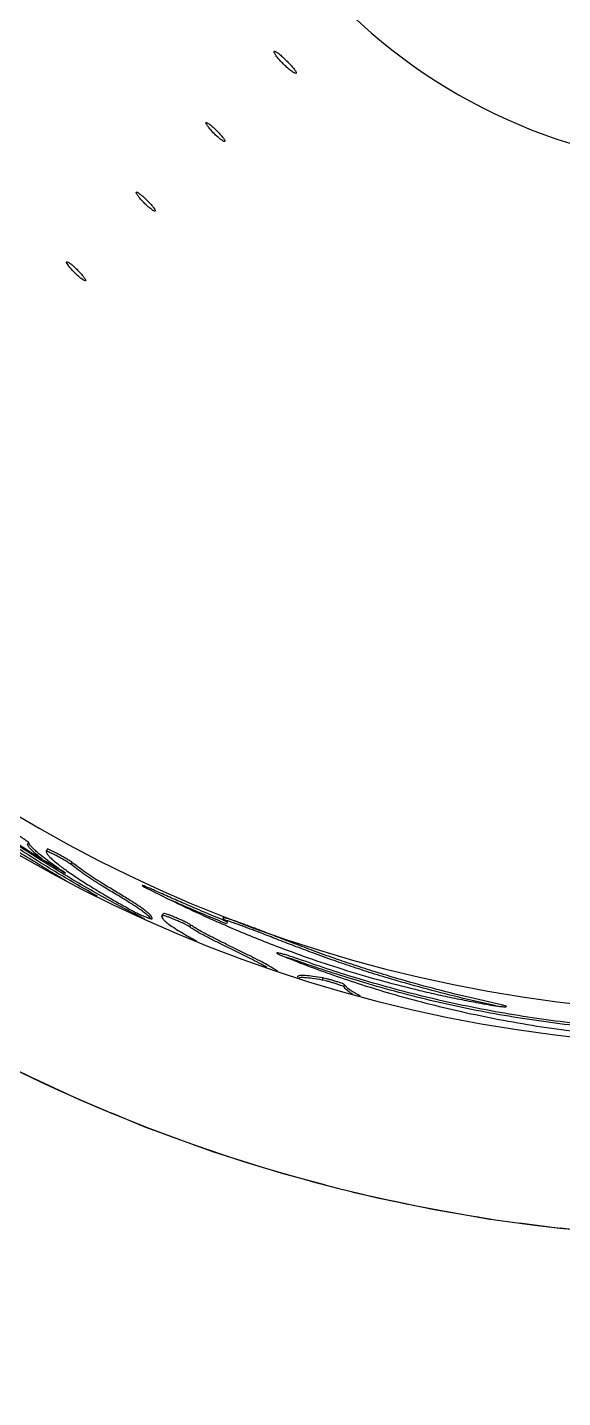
# Model space of a CAD drawing. Header units: millimetres. Extents: x 8 to 867, y 8 to 585.
# Drawn here: x 101.45 to 113.48, y 504.7 to 535.52 of the extents above; entities that cross this region are included whole.
import ezdxf

# ---------------------------------------------------------------- set-up
doc = ezdxf.new("R2010")
doc.units = ezdxf.units.MM
doc.linetypes.add('HIDDEN', pattern=[1.905, 1.27, -0.635])
doc.layers.add('HIDDEN', color=3, linetype='HIDDEN')
doc.layers.add('OUTLINE', color=7, linetype='Continuous', lineweight=25)

msp = doc.modelspace()

# ---------------------------------------------------------------- linework, layer by layer
at = {"layer": 'HIDDEN'}
for centre, radius, start, end in [((117.35918, 544.85491), 36.55, 160.837805, 41.319569), ((117.35918, 544.8549), 36.55, 224.999997, 315.000003), ((117.35918, 544.85491), 46, 228.184968, 266.815034)]:
    msp.add_arc(centre, radius, start, end, dxfattribs=at)
at = {"layer": 'OUTLINE'}
for p, q in [((101.47296, 517.19417), (101.448, 517.15072)), ((102.445, 516.7466), (102.42151, 516.70234)), ((104.4933, 515.54585), (104.46039, 515.5093)), ((105.11172, 515.33928), (105.09251, 515.293)), ((105.93839, 515.4075), (105.9203, 515.36084)), ((108.08831, 514.1432), (108.07383, 514.09522)), ((108.57848, 513.98966), (108.56477, 513.94147)), ((111.98521, 513.51434), (111.34626, 513.65879)), ((112.0391, 513.55346), (111.36061, 513.70684))]:
    msp.add_line(p, q, dxfattribs=at)
for centre, radius, start, end in [((117.35918, 544.85491), 32.24671, 180.000003, 359.999997), ((117.35919, 544.85491), 31.5, 180.201889, 269.999995), ((117.35918, 544.85491), 12.5, 180, 360), ((117.35918, 544.8549), 36.55, 224.999997, 315.000003)]:
    msp.add_arc(centre, radius, start, end, dxfattribs=at)
for points, knots in [([(106.9938, 534.96929), (106.9971, 534.96065), (107.00886, 534.92995), (107.04735, 534.87645), (107.10538, 534.80301), (107.17944, 534.72242), (107.26063, 534.64348), (107.33775, 534.57461), (107.40931, 534.5245), (107.44964, 534.49359), (107.49892, 534.48529), (107.48251, 534.53498), (107.45086, 534.57518), (107.39537, 534.64642), (107.32451, 534.72272), (107.2444, 534.80383), (107.16653, 534.87632), (107.09284, 534.93837), (107.04783, 534.96929), (106.99749, 534.99845), (106.99479, 534.97713), (106.9938, 534.96929)], [0, 0, 0, 0, 0.01928595, 0.06853093, 0.13626827, 0.21526969, 0.29689122, 0.37221272, 0.43308031, 0.47318422, 0.49050203, 0.5094056, 0.55133801, 0.61372399, 0.69000982, 0.77177915, 0.84995518, 0.91593717, 0.96267438, 0.98628142, 1, 1, 1, 1]), ([(105.56994, 533.3239), (105.55746, 533.33362), (105.53069, 533.35447), (105.50281, 533.37543), (105.45988, 533.39188), (105.46439, 533.35042), (105.49159, 533.31639), (105.53336, 533.25594), (105.59226, 533.1903), (105.65978, 533.12027), (105.72839, 533.05773), (105.79293, 533.00297), (105.83841, 532.97701), (105.87848, 532.94761), (105.89653, 532.97821), (105.86429, 533.01298), (105.83257, 533.06429), (105.77451, 533.12787), (105.70952, 533.19675), (105.64045, 533.26371), (105.59257, 533.30458), (105.56994, 533.3239)], [0, 0, 0, 0, 0.03751269, 0.08047254, 0.10032127, 0.11680195, 0.15589779, 0.21600453, 0.29092906, 0.37251744, 0.4518199, 0.52017831, 0.57028045, 0.59755193, 0.60975114, 0.64119933, 0.69503655, 0.7660321, 0.84646938, 0.92744212, 1, 1, 1, 1]), ([(103.89744, 531.81743), (103.8965, 531.81372), (103.89224, 531.797), (103.91806, 531.76155), (103.9517, 531.70933), (104.00789, 531.64447), (104.07284, 531.57492), (104.14268, 531.5093), (104.20743, 531.45156), (104.26321, 531.41707), (104.29724, 531.38703), (104.33292, 531.39714), (104.30605, 531.43875), (104.28007, 531.47938), (104.22623, 531.54263), (104.16395, 531.61001), (104.09463, 531.67806), (104.02813, 531.73958), (103.97027, 531.78262), (103.92984, 531.81635), (103.90505, 531.81717), (103.89744, 531.81743)], [0, 0, 0, 0, 0.00911877, 0.04120337, 0.09551482, 0.16674957, 0.2472126, 0.32807951, 0.40049056, 0.45662197, 0.49086239, 0.50409906, 0.52856701, 0.57609944, 0.64266243, 0.72112799, 0.80283945, 0.87875122, 0.94054351, 0.98175053, 1, 1, 1, 1]), ([(102.48753, 530.03014), (102.49523, 530.02223), (102.51863, 529.99824), (102.5654, 529.95347), (102.62322, 529.90124), (102.68475, 529.85689), (102.71941, 529.83042), (102.76199, 529.821), (102.75018, 529.86348), (102.72305, 529.89774), (102.67686, 529.95872), (102.62494, 530.01494), (102.56557, 530.07645), (102.50508, 530.13357), (102.44126, 530.19206), (102.38739, 530.22628), (102.35376, 530.25778), (102.31949, 530.24549), (102.34674, 530.20385), (102.37199, 530.16126), (102.42527, 530.09682), (102.46571, 530.05351), (102.48753, 530.03014)], [0, 0, 0, 0, 0.02691173, 0.08172139, 0.15741983, 0.2188666, 0.25966817, 0.27758038, 0.29587648, 0.33713712, 0.39899184, 0.47497109, 0.52594521, 0.60672267, 0.67871665, 0.73409981, 0.76737373, 0.78016008, 0.80561894, 0.85405369, 0.92123905, 1, 1, 1, 1]), ([(104.08924, 515.46543), (103.78936, 515.62059), (103.13136, 515.96106), (102.14122, 516.54327), (101.10705, 517.19443), (100.08847, 517.89179), (99.0802, 518.63819), (98.08461, 519.43563), (97.10492, 520.28609), (96.14608, 521.18173), (95.53466, 521.8136), (95.2273, 522.13124)], [0, 0, 0, 0, 0.09089807, 0.19945806, 0.30914398, 0.41991772, 0.53175085, 0.64685275, 0.76328225, 0.88100523, 1, 1, 1, 1]), ([(103.02219, 515.9803), (102.72528, 516.15), (102.07341, 516.52256), (101.09075, 517.14653), (100.06763, 517.84477), (99.05574, 518.59389), (98.05637, 519.39391), (97.07304, 520.24738), (96.11069, 521.14622), (95.4971, 521.78043), (95.18865, 522.09924)], [0, 0, 0, 0, 0.10281818, 0.22573907, 0.34987903, 0.47520596, 0.60420722, 0.73469691, 0.86663591, 1, 1, 1, 1]), ([(98.21291, 518.91343), (98.28247, 518.86349), (98.44522, 518.74664), (98.70327, 518.57107), (98.98504, 518.38524), (99.26838, 518.20342), (99.55744, 518.02013), (99.85474, 517.83339), (100.1766, 517.63266), (100.52077, 517.42014), (100.88322, 517.19924), (101.23832, 516.9844), (101.47271, 516.84545), (101.5868, 516.77781)], [0, 0, 0, 0, 0.06432326, 0.15048565, 0.23440826, 0.31784835, 0.40334856, 0.49150343, 0.58155789, 0.68826586, 0.79532706, 0.90038223, 1, 1, 1, 1]), ([(99.07645, 518.93335), (99.07495, 518.91954), (99.07076, 518.88099), (99.11766, 518.81492), (99.18748, 518.72513), (99.29863, 518.61312), (99.44212, 518.48043), (99.61745, 518.32995), (99.82206, 518.16326), (100.09505, 517.95095), (100.44218, 517.69498), (100.86828, 517.39767), (101.33153, 517.09151), (101.81268, 516.78946), (102.14204, 516.59585), (102.30316, 516.50114)], [0, 0, 0, 0, 0.00998763, 0.02785658, 0.05592308, 0.09536525, 0.1429046, 0.19995909, 0.26513013, 0.33700614, 0.45425037, 0.58227521, 0.71905236, 0.86256141, 1, 1, 1, 1]), ([(101.47296, 517.19417), (101.40533, 517.24065), (101.27263, 517.33185), (101.08096, 517.46768), (100.9028, 517.59872), (100.69154, 517.76053), (100.46128, 517.9443), (100.29365, 518.09617), (100.2179, 518.1648)], [0, 0, 0, 0, 0.155011922, 0.304192, 0.44377281, 0.572772825, 0.80693831, 1, 1, 1, 1]), ([(102.30316, 516.50114), (102.23845, 516.5447), (102.1155, 516.62745), (101.94568, 516.74876), (101.80086, 516.85861), (101.68638, 516.95268), (101.59923, 517.03097), (101.53807, 517.09412), (101.49449, 517.14565), (101.47922, 517.18007), (101.47296, 517.19417)], [0, 0, 0, 0, 0.21478093, 0.40805845, 0.57459273, 0.71512182, 0.8160544, 0.89671716, 0.95768355, 1, 1, 1, 1]), ([(101.78274, 516.81164), (101.77846, 516.81489), (101.73348, 516.84907), (101.66212, 516.9091), (101.57458, 516.98724), (101.51331, 517.05054), (101.46961, 517.10213), (101.45428, 517.1366), (101.448, 517.15072)], [0, 0, 0, 0, 0.033567077, 0.352738055, 0.582079367, 0.765366058, 0.903883853, 1, 1, 1, 1]), ([(101.89409, 517.03744), (101.88479, 517.02477), (101.86234, 516.99418), (101.89126, 516.92937), (101.94583, 516.86734), (102.02896, 516.7879), (102.16044, 516.68036), (102.34843, 516.54208), (102.59886, 516.37244), (102.89455, 516.18456), (103.20015, 516.00018), (103.50122, 515.82565), (103.69123, 515.71967), (103.78755, 515.66595)], [0, 0, 0, 0, 0.01855809, 0.04479679, 0.07756613, 0.12482083, 0.18699448, 0.29032379, 0.41611021, 0.56508113, 0.72808275, 0.86216537, 1, 1, 1, 1]), ([(102.42151, 516.70234), (102.40602, 516.71346), (102.36618, 516.74208), (102.2942, 516.78462), (102.20858, 516.83374), (102.12055, 516.88136), (102.03851, 516.92419), (101.9676, 516.95801), (101.91494, 516.98347), (101.88462, 516.99145), (101.87408, 516.99423)], [0, 0, 0, 0, 0.09195698, 0.23648152, 0.4028504, 0.56811236, 0.71923049, 0.84898006, 0.94752382, 1, 1, 1, 1]), ([(102.445, 516.7466), (102.42952, 516.75772), (102.38969, 516.78633), (102.31776, 516.82887), (102.23225, 516.87786), (102.14442, 516.9256), (102.0626, 516.96753), (101.99195, 517.00352), (101.93904, 517.02356), (101.90755, 517.04035), (101.89538, 517.03772), (101.89409, 517.03744)], [0, 0, 0, 0, 0.09138136, 0.23511127, 0.40039446, 0.56431653, 0.7140973, 0.84275659, 0.94061202, 0.99371831, 1, 1, 1, 1]), ([(101.5868, 516.77781), (101.65063, 516.7378), (101.77805, 516.65793), (102.02171, 516.50777), (102.20252, 516.39923), (102.31898, 516.32932)], [0, 0, 0, 0, 0.263213108, 0.525417328, 1, 1, 1, 1]), ([(104.21434, 515.47729), (104.20863, 515.487), (104.18766, 515.52261), (104.12186, 515.57502), (104.01584, 515.65981), (103.85681, 515.76667), (103.6408, 515.90277), (103.38187, 516.05814), (103.12409, 516.21398), (102.89754, 516.35772), (102.71541, 516.48068), (102.56007, 516.5941), (102.46594, 516.66763), (102.42151, 516.70234)], [0, 0, 0, 0, 0.01546191, 0.05670551, 0.11369189, 0.20358268, 0.31993498, 0.4657512, 0.6195613, 0.73503875, 0.83540682, 0.92231707, 1, 1, 1, 1]), ([(104.25037, 515.47162), (104.24959, 515.48347), (104.24764, 515.51338), (104.20977, 515.56255), (104.14418, 515.62139), (104.03574, 515.70511), (103.87788, 515.81252), (103.66126, 515.94854), (103.40236, 516.10409), (103.14478, 516.25983), (102.91887, 516.4033), (102.73758, 516.52578), (102.58296, 516.63877), (102.48924, 516.71202), (102.445, 516.7466)], [0, 0, 0, 0, 0.01572233, 0.03969284, 0.07992643, 0.13551751, 0.22336364, 0.33711578, 0.47968341, 0.62996456, 0.74227522, 0.83988308, 0.92441468, 1, 1, 1, 1]), ([(104.3603, 516.08695), (104.32578, 516.10229), (104.26096, 516.13108), (104.1735, 516.17039), (104.09851, 516.19755), (104.06144, 516.21876), (104.01686, 516.22183), (104.08708, 516.1855), (104.11222, 516.17014), (104.14592, 516.15309), (104.15516, 516.14841)], [0, 0, 0, 0, 0.22558634, 0.42347835, 0.58073045, 0.68400105, 0.71225679, 0.78247729, 0.94032632, 1, 1, 1, 1]), ([(104.15516, 516.14841), (104.3778, 516.03747), (104.82858, 515.81286), (105.44616, 515.52569), (106.00897, 515.27739), (106.51501, 515.06466), (106.86111, 514.92958), (107.03681, 514.86101)], [0, 0, 0, 0, 0.23634056, 0.47849978, 0.6470197, 0.82080331, 1, 1, 1, 1]), ([(105.93839, 515.4075), (105.78669, 515.47035), (105.47606, 515.59905), (105.05948, 515.77753), (104.6852, 515.9413), (104.46939, 516.03805), (104.3603, 516.08695)], [0, 0, 0, 0, 0.28669146, 0.58707113, 0.79126396, 1, 1, 1, 1]), ([(103.78755, 515.66595), (103.81074, 515.65357), (103.86167, 515.62638), (103.94211, 515.5878), (104.02546, 515.54975), (104.1024, 515.51793), (104.16827, 515.49043), (104.21335, 515.47971), (104.24215, 515.46611), (104.24986, 515.47128), (104.25037, 515.47162)], [0, 0, 0, 0, 0.15641578, 0.3433966, 0.53092315, 0.70031892, 0.84237295, 0.9452276, 0.99637256, 1, 1, 1, 1]), ([(105.9203, 515.36084), (105.76858, 515.42372), (105.45793, 515.55247), (105.0464, 515.72844), (104.78704, 515.84247), (104.68517, 515.88725)], [0, 0, 0, 0, 0.36695483, 0.75136017, 1, 1, 1, 1]), ([(104.51344, 515.59174), (104.49584, 515.57824), (104.46923, 515.55783), (104.46767, 515.50729), (104.49637, 515.46236), (104.55234, 515.40731), (104.64366, 515.33763), (104.76949, 515.25424), (104.97373, 515.12902), (105.13816, 515.03795), (105.24846, 514.97686)], [0, 0, 0, 0, 0.05940355, 0.08977838, 0.1346132, 0.20721354, 0.31477133, 0.46224735, 0.63926091, 1, 1, 1, 1]), ([(105.09251, 515.293), (105.08191, 515.30052), (105.05046, 515.32283), (104.98522, 515.35378), (104.90009, 515.39435), (104.80596, 515.43546), (104.71437, 515.47345), (104.63223, 515.50636), (104.56533, 515.52867), (104.52106, 515.54579), (104.49894, 515.54584), (104.4933, 515.54585)], [0, 0, 0, 0, 0.059640344, 0.176868292, 0.330353791, 0.493314792, 0.648316769, 0.786130984, 0.898802251, 0.974183038, 1, 1, 1, 1]), ([(105.11172, 515.33928), (105.10111, 515.34681), (105.06965, 515.36914), (105.00439, 515.40009), (104.9193, 515.44065), (104.82532, 515.48168), (104.73398, 515.51955), (104.65211, 515.55235), (104.58539, 515.5746), (104.5412, 515.59168), (104.51909, 515.59173), (104.51344, 515.59174)], [0, 0, 0, 0, 0.059743728, 0.177258371, 0.330982156, 0.493899873, 0.648637536, 0.786182027, 0.898716747, 0.974114519, 1, 1, 1, 1]), ([(107.07783, 514.29312), (107.05715, 514.30598), (106.97875, 514.35477), (106.84403, 514.43303), (106.66129, 514.53253), (106.45841, 514.63491), (106.27019, 514.72722), (106.06764, 514.82653), (105.86831, 514.92603), (105.63601, 515.04248), (105.44437, 515.1395), (105.29672, 515.22047), (105.19641, 515.28193), (105.13836, 515.32124), (105.11172, 515.33928)], [0, 0, 0, 0, 0.032781293, 0.124301733, 0.209679982, 0.31283728, 0.430180604, 0.491890715, 0.61650126, 0.730075121, 0.841703399, 0.905632649, 0.956692883, 1, 1, 1, 1]), ([(106.10018, 515.42787), (106.06285, 515.44097), (105.99988, 515.46307), (105.91714, 515.48544), (105.87451, 515.49944), (105.82969, 515.49545), (105.88614, 515.44019), (105.9165, 515.4212), (105.93839, 515.4075)], [0, 0, 0, 0, 0.29992297, 0.50584178, 0.62425815, 0.67273419, 0.76394556, 1, 1, 1, 1]), ([(106.08232, 515.38117), (106.04459, 515.39427), (105.98206, 515.41597), (105.9184, 515.43404), (105.89316, 515.44121)], [0, 0, 0, 0, 0.60345696, 1, 1, 1, 1]), ([(106.70789, 515.14966), (106.68522, 515.1583), (106.6294, 515.17957), (106.53608, 515.21406), (106.42989, 515.2534), (106.32496, 515.29228), (106.23033, 515.32729), (106.15077, 515.35676), (106.103, 515.3738), (106.08232, 515.38117)], [0, 0, 0, 0, 0.10914245, 0.26862419, 0.44745938, 0.61844969, 0.77187914, 0.90125698, 1, 1, 1, 1]), ([(106.72477, 515.19673), (106.70212, 515.20536), (106.64635, 515.22662), (106.55312, 515.26106), (106.4471, 515.30034), (106.34244, 515.33912), (106.24808, 515.37404), (106.16865, 515.40346), (106.12091, 515.42048), (106.10018, 515.42787)], [0, 0, 0, 0, 0.10918698, 0.26884648, 0.44770353, 0.61847444, 0.7716478, 0.90090522, 1, 1, 1, 1]), ([(106.83108, 514.38255), (106.82885, 514.38385), (106.77199, 514.41712), (106.64618, 514.48383), (106.44409, 514.58666), (106.25609, 514.6786), (106.05378, 514.77778), (105.85408, 514.87737), (105.62087, 514.99423), (105.4279, 515.09185), (105.27907, 515.17335), (105.17789, 515.23524), (105.11936, 515.27484), (105.09251, 515.293)], [0, 0, 0, 0, 0.00395948, 0.10064261, 0.21744915, 0.35039857, 0.42035568, 0.56167838, 0.69131432, 0.818875, 0.89204581, 0.95048548, 1, 1, 1, 1]), ([(111.34626, 513.65879), (111.07728, 513.72498), (110.54527, 513.8559), (109.84802, 514.04997), (109.26194, 514.22684), (108.79195, 514.37836), (108.32983, 514.53623), (107.88322, 514.69771), (107.45285, 514.86003), (107.06715, 515.00954), (106.82345, 515.10459), (106.70789, 515.14966)], [0, 0, 0, 0, 0.17038953, 0.33701426, 0.44514497, 0.54696387, 0.64075892, 0.74553263, 0.83909038, 0.9237004, 1, 1, 1, 1]), ([(111.36061, 513.70684), (111.09173, 513.77297), (110.55993, 513.90379), (109.86295, 514.09774), (109.27709, 514.27451), (108.80731, 514.42595), (108.34542, 514.58373), (107.89908, 514.74512), (107.46902, 514.90734), (107.08366, 515.05674), (106.8402, 515.1517), (106.72477, 515.19673)], [0, 0, 0, 0, 0.17041417, 0.33706238, 0.44521244, 0.54704504, 0.64084061, 0.74561605, 0.83915633, 0.92373719, 1, 1, 1, 1]), ([(107.03681, 514.86101), (107.27779, 514.77113), (107.7678, 514.58836), (108.53198, 514.33667), (109.33212, 514.09938), (110.02096, 513.91976), (110.57979, 513.78858), (111.00211, 513.69682), (111.4284, 513.61152), (111.71483, 513.56006), (111.85812, 513.53431)], [0, 0, 0, 0, 0.154056096, 0.31325471, 0.481834096, 0.653926846, 0.739592178, 0.82567749, 0.912793637, 1, 1, 1, 1]), ([(107.5287, 514.57265), (107.4929, 514.58506), (107.42087, 514.61004), (107.31522, 514.64353), (107.22098, 514.67262), (107.13675, 514.69312), (107.09423, 514.70666), (107.03995, 514.70802), (107.09511, 514.67341), (107.12364, 514.6631), (107.15522, 514.64972), (107.16396, 514.64602)], [0, 0, 0, 0, 0.18241441, 0.36709991, 0.53037866, 0.66559189, 0.75943337, 0.79610126, 0.8397096, 0.9556287, 1, 1, 1, 1]), ([(107.16396, 514.64602), (107.35241, 514.57084), (107.73839, 514.41687), (108.33763, 514.20005), (108.96742, 513.98907), (109.62636, 513.78789), (110.34153, 513.59055), (111.1142, 513.4021), (111.94386, 513.22676), (112.79879, 513.07363), (113.67312, 512.94545), (114.53925, 512.84757), (115.39235, 512.77959), (116.22853, 512.73753), (117.06708, 512.71865), (117.85207, 512.72169), (118.58277, 512.74107), (119.25787, 512.77112), (119.92805, 512.81215), (120.58799, 512.86276), (121.27738, 512.92614), (121.99455, 513.00247), (122.49507, 513.06891), (122.74298, 513.10182)], [0, 0, 0, 0, 0.03842215, 0.07869169, 0.12066238, 0.16419301, 0.20914786, 0.26114349, 0.31478085, 0.36971241, 0.42559642, 0.48209893, 0.53474882, 0.5876393, 0.64062972, 0.69357281, 0.73628197, 0.77904718, 0.82154053, 0.86343111, 0.90438586, 0.95264217, 1, 1, 1, 1]), ([(107.51322, 514.52499), (107.47727, 514.5374), (107.40491, 514.56237), (107.32282, 514.58905), (107.27654, 514.60271), (107.26718, 514.60547)], [0, 0, 0, 0, 0.44079915, 0.88700249, 1, 1, 1, 1]), ([(123.03095, 513.15241), (122.88632, 513.13497), (122.56622, 513.09636), (122.06507, 513.04497), (121.52213, 512.99596), (120.96144, 512.9529), (120.37969, 512.91543), (119.75162, 512.88179), (119.07791, 512.85473), (118.36214, 512.83854), (117.63282, 512.83489), (116.89515, 512.8453), (116.15428, 512.87081), (115.37991, 512.91557), (114.57252, 512.98125), (113.73209, 513.06899), (112.89387, 513.17873), (112.05713, 513.31232), (111.22666, 513.47247), (110.40612, 513.65799), (109.60271, 513.86514), (108.85541, 514.08139), (108.16004, 514.30078), (107.72852, 514.45036), (107.51322, 514.52499)], [0, 0, 0, 0, 0.02779934, 0.06152907, 0.09613327, 0.1318309, 0.16884044, 0.20737994, 0.25185927, 0.29750617, 0.34400214, 0.39103231, 0.43828602, 0.48545805, 0.53904383, 0.59286084, 0.64669722, 0.7003511, 0.75453967, 0.80807038, 0.86086786, 0.91284818, 0.95651647, 1, 1, 1, 1]), ([(123.10435, 513.21142), (122.93238, 513.19065), (122.58503, 513.14871), (122.05666, 513.0944), (121.51392, 513.04551), (120.95338, 513.00252), (120.37171, 512.96512), (119.7443, 512.93159), (119.07189, 512.90466), (118.3581, 512.88859), (117.63083, 512.885), (116.89523, 512.89542), (116.15645, 512.92088), (115.38407, 512.96552), (114.57859, 513.03102), (113.73999, 513.11853), (112.90358, 513.22797), (112.06863, 513.36119), (111.23996, 513.52089), (110.42121, 513.7059), (109.61958, 513.91248), (108.8729, 514.12843), (108.17706, 514.34789), (107.74451, 514.49784), (107.5287, 514.57265)], [0, 0, 0, 0, 0.03293324, 0.0665216, 0.1009843, 0.13654022, 0.1734077, 0.21180491, 0.25599899, 0.30135112, 0.34754565, 0.39427038, 0.44121736, 0.48808388, 0.54135521, 0.59485702, 0.6483788, 0.70171972, 0.7555902, 0.80880589, 0.86129101, 0.91296087, 0.95657364, 1, 1, 1, 1]), ([(108.08831, 514.1432), (108.01534, 514.15485), (107.88512, 514.17566), (107.71041, 514.19826), (107.6053, 514.1991), (107.52696, 514.19293), (107.52152, 514.16769), (107.52032, 514.16212)], [0, 0, 0, 0, 0.38083474, 0.67962163, 0.8737524, 0.97213357, 1, 1, 1, 1]), ([(108.07383, 514.09522), (108.00007, 514.10777), (107.86842, 514.13016), (107.70044, 514.14427), (107.59588, 514.16056), (107.55571, 514.1459), (107.55134, 514.14431)], [0, 0, 0, 0, 0.42431763, 0.75727348, 0.97361998, 1, 1, 1, 1]), ([(108.57848, 513.98966), (108.57139, 513.99433), (108.54787, 514.0098), (108.49448, 514.02727), (108.42191, 514.05312), (108.33878, 514.0785), (108.25666, 514.10233), (108.18149, 514.12229), (108.12631, 514.13573), (108.09636, 514.14162), (108.08831, 514.1432)], [0, 0, 0, 0, 0.04930989, 0.1635955, 0.32411834, 0.49928723, 0.66931893, 0.82222325, 0.95224719, 1, 1, 1, 1]), ([(108.56477, 513.94147), (108.55768, 513.94613), (108.53418, 513.96158), (108.48084, 513.97904), (108.40827, 514.00489), (108.32502, 514.03031), (108.2427, 514.05421), (108.16728, 514.07424), (108.11193, 514.08773), (108.08189, 514.09364), (108.07383, 514.09522)], [0, 0, 0, 0, 0.04920013, 0.1631576, 0.32335215, 0.49849916, 0.66878295, 0.82200293, 0.95223132, 1, 1, 1, 1]), ([(108.75666, 513.7776), (108.74245, 513.78609), (108.6936, 513.81525), (108.62428, 513.86587), (108.582, 513.91958), (108.56477, 513.94147)], [0, 0, 0, 0, 0.19556961, 0.67220317, 1, 1, 1, 1]), ([(108.93627, 513.73262), (108.89879, 513.75222), (108.8277, 513.78939), (108.72492, 513.8518), (108.63772, 513.914), (108.59564, 513.96776), (108.57848, 513.98966)], [0, 0, 0, 0, 0.285236128, 0.541023008, 0.812927413, 1, 1, 1, 1]), ([(111.85812, 513.53431), (111.89595, 513.52816), (111.96702, 513.51661), (112.06347, 513.5021), (112.14315, 513.49923), (112.18749, 513.4882), (112.22988, 513.50578), (112.15573, 513.52425), (112.11463, 513.53732), (112.06297, 513.54836), (112.0391, 513.55346)], [0, 0, 0, 0, 0.20911268, 0.39285854, 0.53668381, 0.63277684, 0.66164488, 0.72655609, 0.87367423, 1, 1, 1, 1])]:
    msp.add_open_spline(points, degree=3, knots=knots, dxfattribs=at)

doc.saveas('drawing.dxf')
